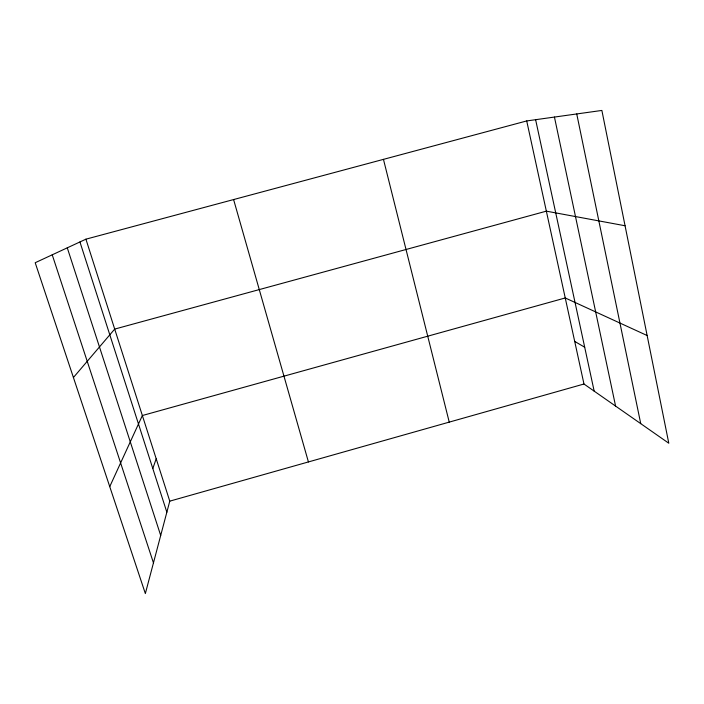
<?xml version="1.0" encoding="UTF-8"?>
<svg xmlns="http://www.w3.org/2000/svg" width="704" height="704" viewBox="0 0 704 704"><rect width="100%" height="100%" fill="white"/><g stroke="black" fill="none" stroke-linecap="round" stroke-linejoin="round"><path stroke-width="1.06" d="M85.914 239.175L169.77 501.151L145.35 593.56L35.2 262.724L85.914 239.175L526.715 120.938L601.876 110.44L668.8 443.238L583.977 384.014L526.715 120.938M152.812 468.538L156.2 458.762M109.745 486.631L142.358 415.527L565.242 297.959L647.134 335.526M73.418 377.52L114.69 329.094L546.357 211.156L625.064 225.755M169.77 501.151L583.977 384.014M574.702 341.405L584.698 347.23M52.228 254.813L153.454 562.866M67.276 247.826L160.697 535.462M79.939 241.947L166.848 512.195M233.605 199.558L308.422 461.938M383.46 159.359L449.24 422.118M535.621 119.689L594.167 391.125M554.444 117.066L615.586 406.085M576.743 113.951L640.737 423.641"/></g></svg>
